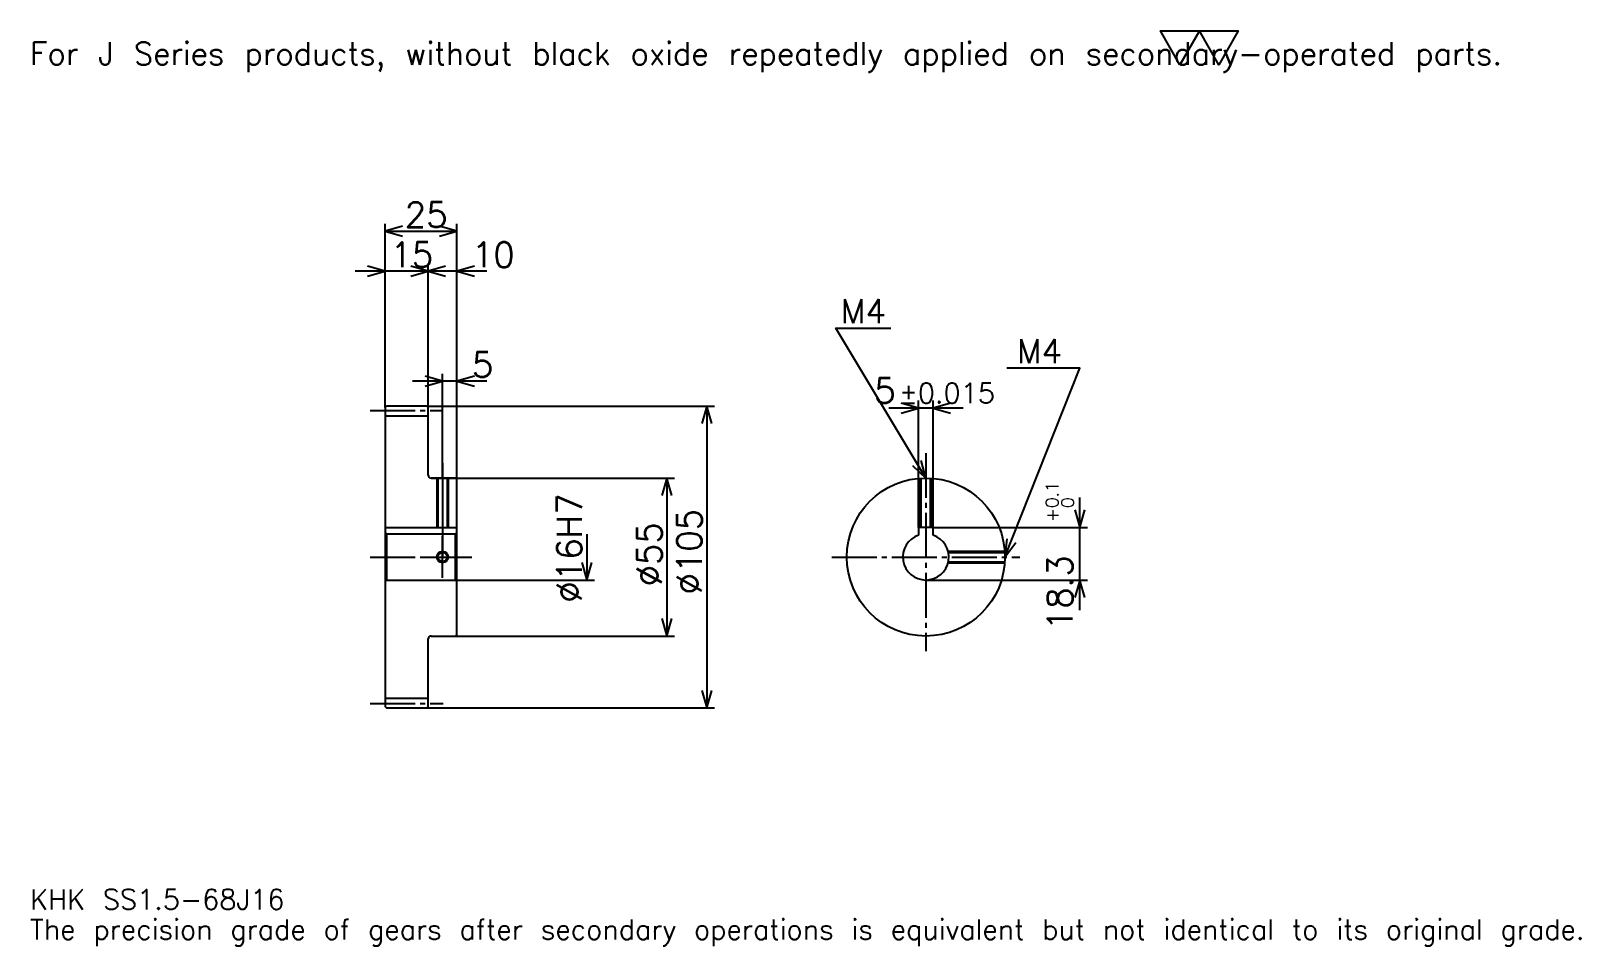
# Model space of a CAD drawing. Extents: x 18 to 557, y 6 to 325.
import ezdxf

# ---------------------------------------------------------------- set-up
doc = ezdxf.new("R2010")
doc.units = 0
doc.linetypes.add('DASHDOT', pattern=[20.869564, 15.652174, -1.73913, 1.73913, -1.73913])
doc.layers.get('0').update_dxf_attribs({"linetype": 'CONTINUOUS'})
doc.layers.add('DASHDOT', color=6, linetype='DASHDOT')
doc.styles.add('KANJI', font='TXT', dxfattribs={"bigfont": 'BIGFONT'})

msp = doc.modelspace()

# ---------------------------------------------------------------- linework, layer by layer
at = {"color": 5}
for p, q in [((140.869568, 194.239136), (140.869568, 257.717407)), ((140.869568, 255.108704), (165.869568, 255.108704)), ((165.869568, 194.239136), (165.869568, 257.717407)), ((155.869568, 194.239136), (155.869568, 243.804352)), ((166.304352, 241.195648), (130.434784, 241.195648)), ((176.304352, 241.195648), (145.434784, 241.195648)), ((160.869568, 194.239136), (160.869568, 205.543488)), ((176.304352, 202.934784), (150.434784, 202.934784)), ((140.869568, 193.739136), (140.869568, 194.239136)), ((155.369568, 194.239136), (165.869568, 194.239136)), ((155.869568, 193.739136), (155.869568, 194.239136)), ((160.869568, 169.239136), (160.869568, 194.239136)), ((160.869568, 169.239136), (160.869568, 194.239136)), ((165.869568, 194.239136), (255.434784, 194.239136)), ((165.869568, 168.739136), (165.869568, 194.239136)), ((252.82608, 194.239136), (252.82608, 89.239136)), ((326.521729, 152.039139), (326.521729, 196.195648)), ((331.521729, 152.039139), (331.521729, 196.195648)), ((341.956543, 193.58696), (316.086975, 193.58696)), ((156.869568, 169.239136), (165.869568, 169.239136)), ((165.869568, 169.239136), (241.521744, 169.239136)), ((238.913055, 169.239136), (238.913055, 114.239136)), ((382.608704, 123.304352), (382.608704, 162.473923)), ((331.521729, 152.039139), (385.217407, 152.039139)), ((211.08696, 149.739136), (211.08696, 133.739136)), ((165.869568, 133.739136), (213.695648, 133.739136)), ((329.021729, 133.739136), (385.217407, 133.739136)), ((156.869568, 114.239136), (165.869568, 114.239136)), ((165.869568, 114.239136), (241.521744, 114.239136)), ((155.369568, 89.239136), (165.869568, 89.239136)), ((165.869568, 89.239136), (255.434784, 89.239136))]:
    msp.add_line(p, q, dxfattribs=at)
at = {"color": 4}
for p, q in [((140.869568, 190.864136), (155.869568, 190.864136)), ((140.869568, 152.039139), (165.869568, 152.039139)), ((141.369568, 149.739136), (141.369568, 133.739136)), ((165.369568, 149.739136), (165.869568, 150.239136)), ((165.369568, 133.739136), (165.869568, 133.239136)), ((140.869568, 92.614136), (155.869568, 92.614136))]:
    msp.add_line(p, q, dxfattribs=at)
at = {"color": 7}
msp.add_lwpolyline([(417.391296, 313.043488), (410.608673, 324.800018), (437.739136, 324.800018), (430.956512, 313.043488), (424.17392, 324.800018), (417.391296, 313.043488)], dxfattribs=at)
at = {"color": 5}
for points in [[(146.956528, 256.847839), (140.869568, 255.108704), (146.956528, 253.369568)], [(159.782608, 253.369568), (165.869568, 255.108704), (159.782608, 256.847839)], [(134.782608, 239.456528), (140.869568, 241.195648), (134.782608, 242.934784)], [(149.782608, 239.456528), (155.869568, 241.195648), (149.782608, 242.934784)], [(161.956528, 242.934784), (155.869568, 241.195648), (161.956528, 239.456528)], [(171.956528, 242.934784), (165.869568, 241.195648), (171.956528, 239.456528)], [(329.021729, 169.239136), (297.717407, 221.413055), (316.847839, 221.413055)], [(356.521729, 141.739136), (382.608704, 207.5), (357.217407, 207.5)], [(154.782608, 201.195648), (160.869568, 202.934784), (154.782608, 204.67392)], [(171.956528, 204.67392), (165.869568, 202.934784), (171.956528, 201.195648)], [(254.565216, 188.152176), (252.82608, 194.239136), (251.08696, 188.152176)], [(320.434784, 191.847824), (326.521729, 193.58696), (320.434784, 195.326096)], [(337.608704, 195.326096), (331.521729, 193.58696), (337.608704, 191.847824)], [(324.398743, 173.563889), (329.021729, 169.239136), (327.381317, 175.353424)], [(240.652176, 163.152176), (238.913055, 169.239136), (237.17392, 163.152176)], [(380.869568, 158.126099), (382.608704, 152.039139), (384.347839, 158.126099)], [(357.149658, 148.038452), (356.521729, 141.739136), (360.382812, 146.755875)], [(209.347839, 139.826096), (211.08696, 133.739136), (212.82608, 139.826096)], [(384.347839, 127.652176), (382.608704, 133.739136), (380.869568, 127.652176)], [(237.17392, 120.326096), (238.913055, 114.239136), (240.652176, 120.326096)], [(251.08696, 95.326096), (252.82608, 89.239136), (254.565216, 95.326096)]]:
    msp.add_lwpolyline(points, dxfattribs=at)
at = {"color": 4}
for points in [[(155.869568, 170.239136), (155.869568, 193.739136), (155.369568, 194.239136), (141.369568, 194.239136), (140.869568, 193.739136), (140.869568, 133.239136)], [(156.869568, 114.239136), (165.369568, 114.239136), (165.869568, 114.739136), (165.869568, 168.739136), (165.369568, 169.239136), (156.869568, 169.239136)], [(158.869568, 169.239136), (158.869568, 152.039139)], [(159.249573, 169.239136), (159.249573, 152.039139)], [(162.489563, 169.239136), (162.489563, 152.039139)], [(162.869568, 169.239136), (162.869568, 152.039139)], [(327.021729, 152.039139), (327.021729, 169.166306)], [(327.401733, 152.039139), (327.401733, 169.191376)], [(330.641724, 152.039139), (330.641724, 169.191376)], [(331.021729, 152.039139), (331.021729, 169.166306)], [(331.521729, 149.33847), (331.521729, 152.039139), (326.521729, 152.039139), (326.521729, 149.33847)], [(140.869568, 133.239136), (141.369568, 133.739136), (165.369568, 133.739136), (165.369568, 149.739136), (141.369568, 149.739136), (140.869568, 150.239136)], [(336.7677, 143.739136), (356.448914, 143.739136)], [(336.856018, 143.359131), (356.473999, 143.359131)], [(336.7677, 139.739136), (356.448914, 139.739136)], [(336.856018, 140.119141), (356.473999, 140.119141)], [(140.869568, 133.239136), (140.869568, 89.739136), (141.369568, 89.239136), (155.369568, 89.239136), (155.869568, 89.739136), (155.869568, 113.239136)]]:
    msp.add_lwpolyline(points, dxfattribs=at)
for centre, radius in [((329.021729, 141.739136), 27.5), ((160.869568, 141.739136), 1.62)]:
    msp.add_circle(centre, radius, dxfattribs=at)
at = {"color": 7}
msp.add_circle((160.869568, 141.739136), 2, dxfattribs=at)
at = {"color": 4}
for centre, radius, start, end in [((156.869568, 170.239136), 1, 180, 270), ((329.021729, 141.739136), 8, 108.20995733, 71.79004267), ((156.869568, 113.239136), 1, 90, 180)]:
    msp.add_arc(centre, radius, start, end, dxfattribs=at)
at = {"layer": 'DASHDOT', "color": 7}
for p, q in [((135.652176, 192.739136), (161.08696, 192.739136)), ((329.021729, 177.934784), (329.021729, 109.021744)), ((160.869568, 169.239136), (160.869568, 141.739136)), ((135.652176, 141.739136), (171.08696, 141.739136)), ((296.304352, 141.739136), (361.739136, 141.739136)), ((135.652176, 90.739136), (161.08696, 90.739136))]:
    msp.add_line(p, q, dxfattribs=at)
for points in [[(160.869568, 174.456528), (160.869568, 146.821747)], [(160.869568, 134.521744), (160.869568, 148.956528)], [(153.652176, 141.739136), (168.08696, 141.739136)]]:
    msp.add_lwpolyline(points, dxfattribs=at)

# ---------------------------------------------------------------- texts
at = {"color": 7, "style": 'KANJI'}
for s, height, p in [('For J Series products, without black oxide repeatedly applied on secondary-operated parts.', 7.826087, (17.391304, 313.043488)), ('25', 8.695652, (147.717392, 256.5)), ('15', 8.695652, (142.717392, 242.58696)), ('10', 8.695652, (171.08696, 242.58696)), ('M4', 8.347826, (299.456543, 223.152176)), ('M4', 8.347826, (360.695679, 209.239136)), ('5', 8.695652, (171.08696, 204.326096)), ('5', 8.695652, (311.072205, 195.326096)), ('%%p0.015', 6.956522, (319.67981, 195.326096)), ('KHK SS1.5-68J16', 6.956522, (17.391304, 19.130434)), ('The precision grade of gears after secondary operations is equivalent but not identical to its original grade.', 6.956522, (17.391304, 8.695652))]:
    msp.add_text(s, height=height, dxfattribs=at).set_placement(p)
for s, height, p in [('%%c16H7', 8.695652, (209.347839, 125.869568)), ('0.1', 4.347826, (375.130432, 158.772507)), ('0', 4.347826, (380.521729, 158.772507)), ('%%c105', 8.695652, (251.08696, 128.695648)), ('+', 4.347826, (375.130432, 153.902939)), ('%%c55', 8.695652, (237.17392, 131.521744)), ('18.3', 8.695652, (380, 116.264717))]:
    msp.add_text(s, height=height, rotation=90, dxfattribs=at).set_placement(p)

doc.saveas('drawing.dxf')
